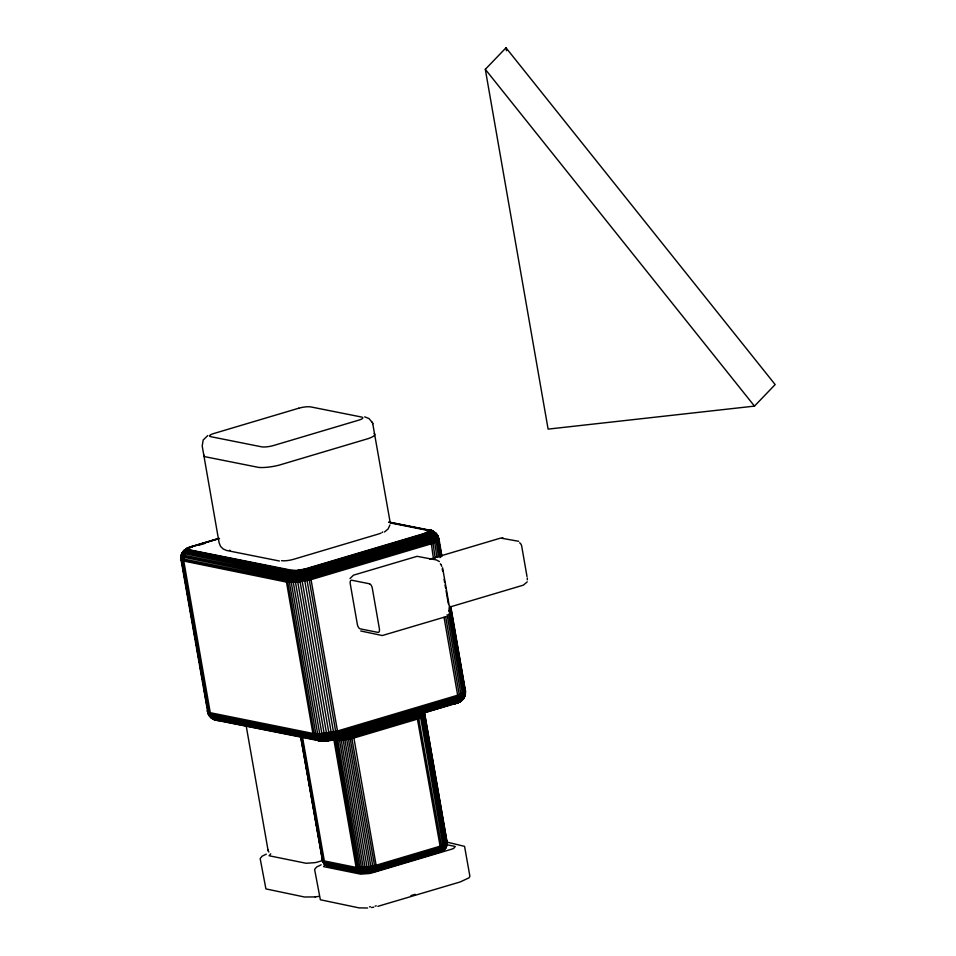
<?xml version="1.0" encoding="UTF-8"?>
<svg xmlns="http://www.w3.org/2000/svg" width="956" height="956" viewBox="0 0 956 956"><rect width="100%" height="100%" fill="white"/><g stroke="black" fill="none" stroke-linecap="round" stroke-linejoin="round"><path stroke-width="1.43" d="M390.227 522.92L426.842 530.221C432.136 529.05 437.609 533.412 438.708 538.383L436.88 540.2L430.965 542.626L310.808 578.392L295.296 581.081L286.322 580.818L183.743 560.359L181.15 559.272L181.162 557.623M436.486 535.384L438.266 536.663L437.956 537.774L430.618 541.383L310.473 577.149L297.4 579.623L286.298 579.551L183.731 559.081L180.851 557.515C180.78 550.943 187.089 547.8 192.538 546.533L186.396 548.744L184.616 551.17M448.543 614.087L462.393 693.435C463.337 697.51 461.258 702.552 456.705 703.138L460.111 701.716L463.684 698.513L465.357 694.689L465.118 689.933L464.485 692.156L457.649 695.215L337.48 730.993L319.722 733.802L312.887 733.431L208.324 712.316L181.305 558.866M426.842 530.221L428.169 531.584L424.333 533.46L304.653 569.083L296.754 570.469L292.154 570.326L189.909 549.927L188.332 549.091L189.3 547.848M465.249 691.188L465.058 695.251L459.466 698.274L337.755 734.543L322.758 737.148L314.082 736.885L211.527 716.426L209.017 715.375L207.691 712.59L207.715 710.212L207.392 710.81C207.822 716.283 213.188 720.74 218.613 720.466L217.944 720.286M217.586 720.501L211.204 717.657L209.424 715.925L209.734 714.837M188.81 549.581C183.875 550.668 180.983 556.177 181.915 560.969L208.324 712.316L211.109 717.705L315.408 738.737L325.554 738.809L337.504 736.55L457.565 700.808L463.732 698.059L465.034 695.359L463.158 699.039L457.279 701.656L337.253 737.399L325.877 739.538L316.209 739.478L213.726 719.032L212.005 718.47L210.272 716.343L212.985 719.103L216.57 720.37M214.491 719.247L214.718 718.446M434.311 533.066L432.745 531.452L435.864 533.149L436.964 534.524L436.677 535.575L429.698 539.005L309.601 574.759L295.046 577.281L286.633 577.03L182.226 555.974L181.353 555.077L182.13 552.903L186.324 548.66M437.394 535.073L436.784 537.224L430.2 540.164L310.067 575.93L292.978 578.631L286.394 578.272L181.329 556.762L181.664 554.002L183.958 550.489L190.674 547.179M188.499 549.341C183.504 550.238 180.326 555.687 181.293 560.527L286.477 582.085L297.77 582.156L311.059 579.647L432.865 543.343L438.685 540.2L437.968 536.185M459.227 701.083L458.187 702.421M464.293 696.052L462.955 699.422L460.111 701.716M463.947 697.557L460.338 700.999L463.206 698.513M465.237 692.443L464.628 694.63L457.888 697.641L337.743 733.419L322.435 736.072L313.568 735.809L211.001 715.351L208.432 714.275L207.691 712.041M207.392 710.81L208.002 713.092L210.595 714.192L313.162 734.65L322.148 734.913L337.659 732.224L457.816 696.446L463.732 694.032L465.56 691.678M297.89 570.374L297.113 574.771L297.77 582.156L324.18 733.503C324.12 743.481 333.441 742.884 328.888 732.894L300.232 570.075M180.839 558.77L182.249 553.416M301.666 736.598L323.355 860.89L325.53 864.917L330.143 866.686C327.621 866.53 322.674 864.594 323.606 861.643L323.152 860.782L323.331 862.91L325.1 863.71L357.09 870.091L367.558 869.817L376.317 867.952L440.286 848.904L446.942 845.51C448.4 838.113 446.165 852.011 441.66 851.354L445.747 848.08L447.109 842.224L424.906 715.016L423.687 713.977M181.795 555.759L181.951 554.564M465.058 695.251L465.106 691.547L450.228 606.319M180.851 557.515L183.194 551.923L188.332 549.091M465.536 692.933L464.747 696.41L459.31 699.35L337.671 735.594L325.243 737.936L314.703 737.877L210.296 716.809M299.061 570.242L300.112 581.881L326.522 733.24L328.697 740.769M389.929 524.999L388.064 529.003L384.479 532.002M322.578 858.942L322.865 862.073L324.682 862.898L357.628 869.422L367.367 868.992L376.317 867.092L441.672 847.602L447.097 844.566L446.954 841.818L445.89 841.184M322.232 859.408L323.905 863.662L325.53 864.917L358.189 871.478L366.244 871.43L376.138 869.482L440.047 850.446L446.261 847.279L446.667 843.132L424.464 715.925L422.875 712.423M323.845 862.886L325.685 865.228L329.211 866.363L325.195 864.594L322.71 861.679M325.578 863.818L325.339 864.929L327.669 866.1L361.966 873.031L328.458 866.423L324.682 862.898L302.443 736.801M326.115 864.738L326.916 865.658L358.847 872.027L366.53 871.98L375.947 870.115L439.832 851.103C442.317 850.517 447.707 848.45 446.225 845.307L446.488 844.363M296.754 570.469L295.177 574.938L295.488 582.347L321.897 733.694L324.359 740.291L326.809 740.852L352.214 737.506L419.098 717.598L422.827 716.008L424.679 714.072L424.177 712.794L423.317 714.574L418.824 716.653L351.975 736.55L342.642 738.271L334.767 738.474M331.027 739.681L339.308 740.494L352.406 738.462L419.302 718.542L423.042 716.952L424.906 715.016M300.698 737.028L322.698 860.603L357.102 867.618L367.008 867.176L376.114 865.252L440.107 846.191L446.082 843.646L446.954 841.818M446.882 844.698L446.344 846.885L441.517 849.298L369.566 870.271L358.512 870.964L324.287 863.997L322.698 860.603L301.009 736.311M446.225 845.307L446.201 846.526M350.015 578.559L353.481 575.165L417.055 556.332L436.39 559.941L439.401 561.53M527.246 581.857L523.362 585.144L450.133 606.941M424.584 714.514L423.771 712.77L417.115 716.163L353.158 735.212L340.79 737.47L363.256 867.594C362.503 875.505 375.541 874.25 370.88 866.518L347.685 734.614M322.805 859.874L322.519 861.177L324.347 862.013L356.349 868.407L367.188 868.108L376.246 866.184L440.238 847.135L447.121 843.61M442.186 851.031L445.412 848.151L446.082 843.646L423.878 716.426L422.325 712.889L421.548 713.379L420.939 712.614M463.684 697.139L460.744 701.274L458.701 702.062M442.987 850.661L445.699 847.363L442.831 850.135M330.059 740.589L331.78 739.813L331.218 732.487L304.809 581.129L301.403 569.86M184.711 549.963L191.559 546.844M266.294 854.126L262.147 856.158L260.163 858.56L265.911 888.901L304.57 897.015L315.361 896.907M321.168 864.822L316.603 867.02L314.608 869.422L320.368 899.763L359.026 907.877L367.594 908.009M377.871 906.336L460.171 881.958L468.99 877.847L469.898 876.282L464.556 846.359L447.372 842.2M371.298 872.446L374.226 871.43L374.74 866.602L351.019 733.85M186.886 548.899L189.802 547.202M485.313 69.334L506.011 47.8L775.161 384.575L754.475 406.109L548.111 429.113L485.313 69.334L754.475 406.109M416.314 714.443L416.744 715.279L420.568 713.869L421.99 717.49L444.193 844.698L443.727 849.095L440.214 852.023L442.604 849.573L442.939 845.223L420.736 718.016L418.871 713.57M184.771 549.736L181.831 553.44L182.118 554.396L184.472 555.388L286.979 575.835L295.081 576.074L309.075 573.648L429.136 537.905L435.852 534.595L435.864 533.149L433.57 532.193M462.118 698.991L462.106 700.198L459.179 702.146M374.238 871.705L375.947 870.115L376.114 865.252L353.911 738.044L352.394 733.467M442.413 851.019L445.078 848.127M418.059 714.861L441.505 845.749L441.051 850.709L438.35 852.656L440.047 850.446L440.107 846.191L416.744 715.279M295.655 570.517L293.313 575.022L293.313 582.455L319.722 733.802L322.602 740.374L327.095 740.972M457.147 703.03L334.994 739.478L457.745 702.564L459.31 699.35L459.286 694.689L445.687 616.811M372.481 872.195L372.78 866.112L349.382 734.256M331.529 740.326L333.692 738.94L333.501 732.009L307.091 580.662L305.072 573.504L302.55 569.633M457.53 702.947L460.565 699.768L461.115 695.299L447.109 614.72M187.268 548.23L184.293 550.214L183.444 552.329L288.031 573.66L295.32 573.875L307.892 571.7L427.858 535.981C432.578 535.814 437.107 530.58 429.901 530.102M186.396 548.744L188.033 547.812M207.751 435.554L203.198 439.975L202.194 445.938L219.091 542.709L220.501 546.318L223.274 549.055L226.548 550.453L279.427 561.005M294.639 570.529L291.568 575.046L291.269 582.479L317.679 733.826C318.181 737.339 320.499 742.203 324.849 741.091L324.299 741.163M332.963 740.04L336.93 738.104L337.48 730.993L311.059 579.647L308.501 572.62L304.653 569.083M442.736 849.884L443.704 849.681L442.556 850.709M457.518 702.78C462.178 701.716 465.584 696.948 464.485 692.156L449.607 606.929M293.707 570.505C289.525 572.656 288.736 578.189 289.393 582.419L315.815 733.766L318.73 739.765L322.638 741.067L214.622 719.629L211.168 717.167L209.245 712.698L182.835 561.351C181.951 556.655 184.448 551.074 189.288 549.772M441.003 851.688L443.094 850.565M270.751 853.828L269.09 855.751L306.147 863.28L314.966 862.647A9.871 2.103 -9.9 0 0 318.288 861.822L322.531 860.555M325.207 864.69L323.534 866.614L360.603 874.143L369.422 873.509A9.871 2.103 -9.9 0 0 372.744 872.685L450.957 849.394A9.871 2.103 -9.9 0 0 453.61 848.438L455.283 846.514L447.181 844.757M439.82 852.119L442.305 850.96M458.438 702.552L459.298 702.158M292.871 570.433C288.389 572.262 286.979 577.878 287.732 582.276L314.142 733.622L317.308 739.645L321.694 740.996M187.173 548.206L188.977 547.394M186.372 549.688L183.265 551.361L182.716 553.321L287.457 574.711L295.177 574.938L308.501 572.62L428.527 536.89C436.557 536.591 436.211 529.086 428.18 530.771M460.075 701.62L335.126 739.072L326.51 740.577L318.981 740.673M292.154 570.326C287.517 571.939 285.665 577.567 286.477 582.085L312.887 733.431C313.437 737.291 316.651 741.414 320.917 740.864M188.213 547.752L190.794 546.832M189.909 549.927C185.165 551.421 183.05 557.025 183.899 561.614L210.308 712.973L212.16 717.418L215.578 720.083L319.925 740.912M444.05 617.337L457.649 695.215C458.079 698.107 458.354 702.983 454.733 703.819L458.294 702.6M441.373 851.366L375.409 871.095C369.59 872.242 358.703 876.389 357.102 867.618L334.899 740.41L335.986 736.06L335.687 731.495L309.278 580.137L306.936 573.05L303.638 569.37M459.047 701.716L460.135 701.369M189.407 547.298L191.869 546.497M188.284 548.385L189.694 547.931M191.236 546.617L218.255 538.575M190.662 546.904L219.103 538.431M190.136 547.346L219.522 538.503M198.239 545.386L205.349 543.271M378.516 534.01L293.492 559.332A8.855 1.888 -9.9 0 1 281.518 560.658M429.71 559.176L500.669 538.073L518.678 541.299M445.866 616.704L382.292 635.537L360.735 630.984M374.668 871.621L438.804 852.441M410.949 895.581L415.191 894.326M352.8 734.316L347.9 735.511M373.641 871.908L375.051 871.418M335.556 739.37L334.337 739.705M373.951 871.729L368.705 872.768L367.367 868.992L344.399 737.064M455.761 703.497L456.478 703.341M188.344 548.804L184.054 551.074L186.289 552.293L288.712 572.728L295.512 572.931L307.258 570.887L427.177 535.193C431.706 535.049 435.805 529.947 428.885 529.983M427.428 530.377C433.379 529.086 429.077 534.273 425.743 534.022L305.944 569.68L296.049 571.413L290.313 571.234L186.265 550.106L186.671 548.648L188.822 548.182M329.82 739.574L456.908 702.385C461.724 701.967 464.736 697.414 463.576 692.789L449.224 610.502M188.499 548.493L185.237 549.557L185.01 550.357L187.101 551.493L289.477 571.915L295.762 572.106L306.601 570.218L426.46 534.535C427.918 533.926 433.295 532.779 431.276 530.556L427.882 530.556M315.122 896.931L319.304 896.322M373.76 907.184L371.621 907.519M344.291 736.12L346.096 735.833L370.08 872.673M329.975 739.645L317.069 740.075M323.009 741.175L326.08 741.031L325.231 740.984M337.504 738.594L360.077 868.669L362.611 872.685L367.666 873.007L366.244 871.43L365.108 867.415L342.511 736.347M428.336 531.022L433.056 531.572L436.964 534.524M189.921 547.513L187.723 548.338L187.352 549.652L291.21 570.696L296.384 570.863L305.287 569.31L425.026 533.663C426.758 533.591 431.885 530.855 427.858 530.018L388.853 522.239M369.494 906.85L370.534 906.766M428.324 531.297C432.937 530.676 437.442 534.01 438.708 538.383M428.169 531.584C433.259 531.094 437.896 535.3 438.685 540.2L441.505 556.356M361.093 872.888L365.395 873.187L363.017 871.693L361.511 867.701L339.093 737.578M322.315 741.079L323.726 741.067L321.025 741.043M427.87 531.895C432.937 531.62 437.274 535.993 438.075 540.809L440.895 556.978M217.048 719.82L213.57 719.247L211.204 717.657M427.416 532.205C432.435 532.181 436.366 536.758 437.167 541.443L439.987 557.599M216.869 719.521L215.674 719.462L216.271 720.071C214.969 720.693 211.67 717.872 214.491 718.864M361.858 873.079L363.447 873.198L358.847 872.027L356.134 867.474L333.823 739.311M502.163 537.905L503.047 537.965M319.878 740.936L321.837 741.139M363.77 873.163L364.379 873.21M426.818 532.528C437.788 533.926 436.832 549.282 438.541 556.774M426.101 532.839C436.557 535.133 435.028 549.999 437.107 557.408M359.575 872.458L366.817 872.422L375.708 870.665L440.704 851.282L443.715 850.004L445.006 847.817L445.245 844.16L423.042 716.952L421.548 713.379M326.94 865.479L328.852 865.897M317.99 740.518L320.786 741.043M388.961 522.036L430.893 530.401L433.642 531.679L435.936 534.296M425.265 533.161C435.016 536.471 433.008 550.632 435.434 558.041M364.69 416.864L368.944 418.501L372.446 422.683M360.34 872.78L361.141 872.971M329.294 866.614L327.884 865.754M362.754 873.151L359.719 871.059L358.404 867.713L336.046 738.57M424.333 533.46C433.391 537.619 431.156 551.098 433.797 558.567M435.279 533.305L437.681 535.551M436.808 534.655L438.995 539.614M324.526 863.603L325.279 864.224M424.679 714.072L424.117 713.331L427.404 731.818M324.168 862.443L324.837 863.172M209.424 715.925L208.444 712.638L209.436 715.399M207.703 711.873L180.983 559.463M423.867 712.34L424.333 713.188M268.266 850.816L268.875 852.047M372.673 423.281L390.024 521.618M246.242 726.166L268.062 850.314M372.266 422.229L372.864 423.747M267.907 849.92L268.421 851.21M424.524 713.678L424.811 715.447M322.519 861.177L300.602 735.965M437.8 536.925L441.78 556.213M506.011 47.8L506.525 50.74M527.007 576.528L521.737 546.342A3.274 1.542 73.4 0 0 520.65 543.713M439.007 539.076L441.815 555.783M450.802 606.666L465.417 690.961M450.754 607.646L464.855 688.463M457.327 648.347L457.84 651.287M442.592 567.78L449.69 608.434M442.234 568.748L442.676 571.27M444.086 579.36L444.576 582.216M445.078 585.084L445.58 587.952M446.082 590.82L448.328 603.714M424.751 714.61L447.014 842.666M427.918 734.734L430.212 747.891M430.726 750.818L431.228 753.746M431.742 756.674L434.036 769.831M434.55 772.759L435.064 775.675M435.566 778.602L437.872 791.759M438.374 794.687L438.888 797.615M439.401 800.53L441.696 813.699M442.21 816.615L442.712 819.543M443.226 822.471L444.504 829.784M445.018 832.7L445.52 835.628M446.034 838.555L446.548 841.471M301.14 736.108L301.654 739.036M302.168 741.964L302.67 744.891M303.948 752.193L304.462 755.12M304.976 758.048L305.478 760.976M305.992 763.892L306.506 766.82M307.772 774.133L308.286 777.049M308.8 779.977L309.314 782.904M309.816 785.832L310.33 788.748M312.624 801.917L313.138 804.833M313.652 807.76L314.154 810.688M316.448 823.845L316.962 826.773M317.476 829.688L317.99 832.616M320.284 845.773L320.798 848.701M321.3 851.629L321.814 854.545M181.556 560.336L182.07 563.275M182.584 566.215L184.89 579.432M185.404 582.371L185.918 585.311M186.432 588.251L188.738 601.479M189.252 604.419L191.559 617.648M192.072 620.575L192.586 623.515M193.1 626.455L195.406 639.683M195.92 642.623L196.434 645.563M196.948 648.503L199.254 661.719M199.768 664.659L202.075 677.888M202.588 680.827L203.102 683.767M203.616 686.707L205.922 699.935M206.436 702.863L206.95 705.803M465.417 690.423L465.548 692.216M180.839 558.208L180.983 560.013M376.258 905.834A9.871 2.103 -9.9 0 1 375.111 906.085M449.081 608.016A4.206 1.984 73.4 0 1 449.153 609.988M449.069 610.394A4.206 1.984 73.4 0 1 448.806 611.063M440.334 563.777A4.206 1.984 73.4 0 1 440.883 564.506M441.146 564.936A4.206 1.984 73.4 0 1 441.756 566.43M519.526 542.865A3.274 1.542 73.4 0 1 520.423 543.45M527.258 577.962A3.274 1.542 73.4 0 1 527.246 579.814M382.711 531.895A8.855 1.888 -9.9 0 1 382.149 532.468M381.038 533.09A8.855 1.888 -9.9 0 1 379.46 533.711M374.143 433.582A17.734 3.776 -9.9 0 1 368.191 438.625L279.26 465.106A17.734 3.776 -9.9 0 1 258.61 467.4L205.313 456.777A17.734 3.776 -9.9 0 1 203.987 455.032M230.049 550.369A8.855 1.888 -9.9 0 1 229.667 550.19M298.726 408.224L213.702 433.546A8.855 1.888 -9.9 0 0 210.702 436.665L261.645 446.834A8.855 1.888 -9.9 0 0 273.631 445.496L358.655 420.186A8.855 1.888 -9.9 0 0 361.655 417.055L310.712 406.898A8.855 1.888 -9.9 0 0 298.726 408.224M369.47 583.769L351.689 580.22A4.206 1.984 73.4 0 0 350.266 583.841L357.341 624.376A4.206 1.984 73.4 0 0 360.173 628.845L377.967 632.394A4.206 1.984 73.4 0 0 379.389 628.773L372.314 588.239A4.206 1.984 73.4 0 0 369.47 583.769"/></g></svg>
